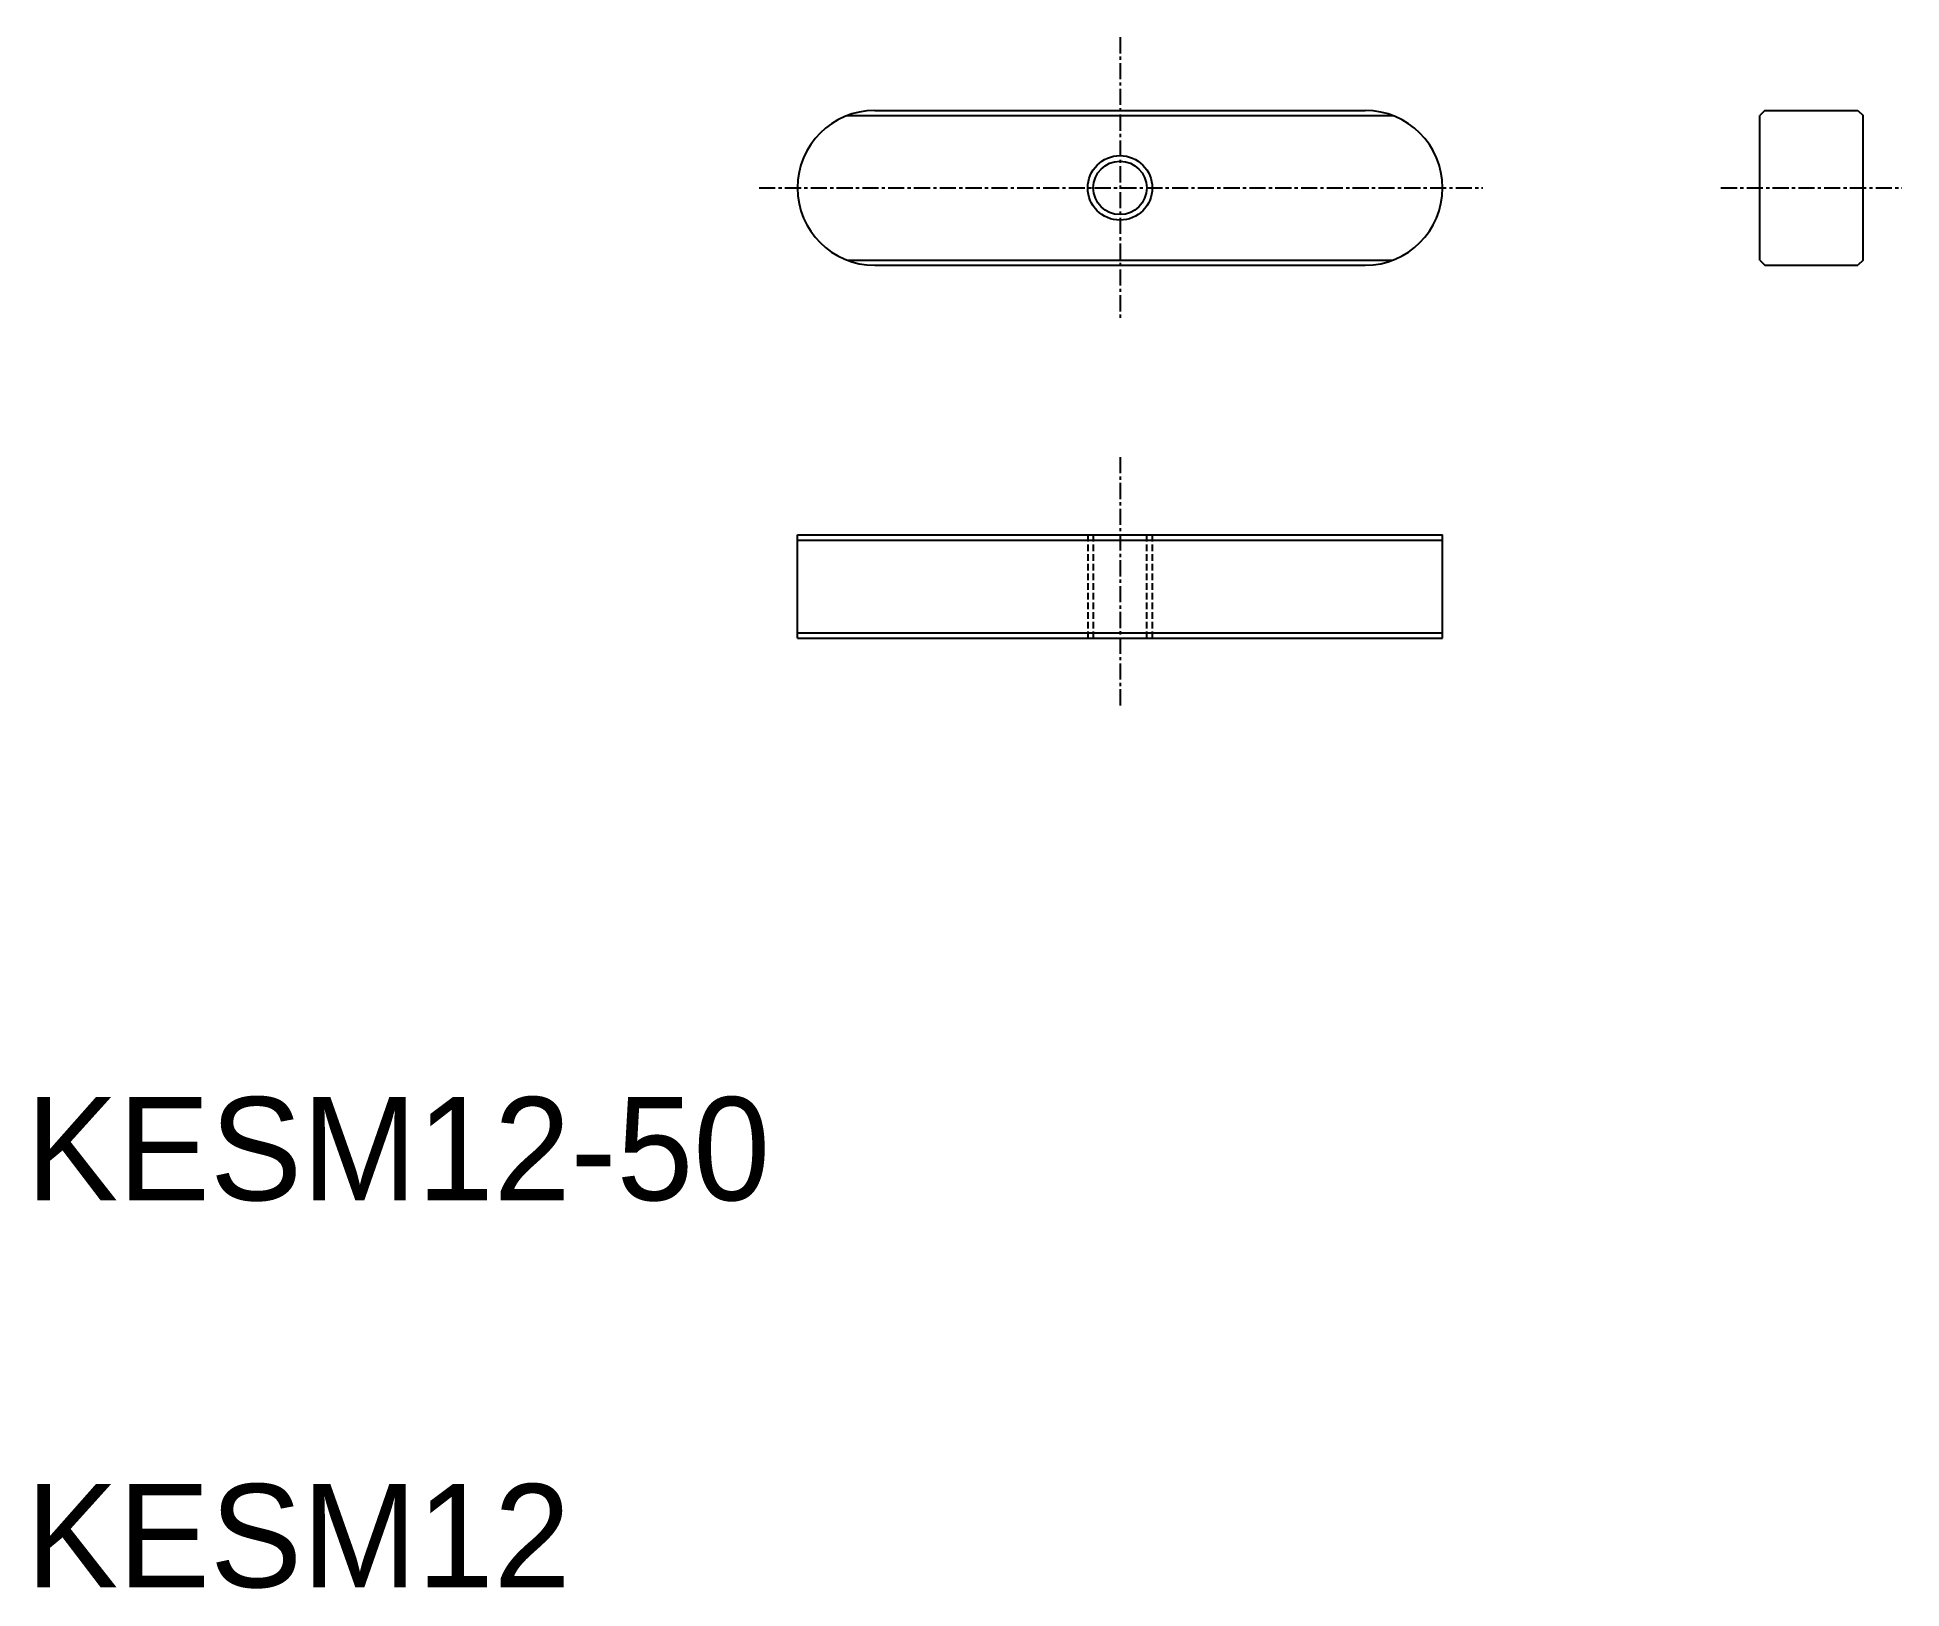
# Model space of a CAD drawing. Extents: x 21 to 165, y 20 to 140.
import ezdxf

# ---------------------------------------------------------------- set-up
doc = ezdxf.new("R2010")
doc.units = 0
doc.linetypes.add('CENTER', pattern=[2, 1.25, -0.25, 0.25, -0.25])
doc.linetypes.add('DASHED', pattern=[0.75, 0.5, -0.25])
doc.layers.get('0').update_dxf_attribs({"linetype": 'CONTINUOUS'})
doc.layers.add('CENTER', color=1, linetype='CENTER')

msp = doc.modelspace()

# ---------------------------------------------------------------- linework, layer by layer
at = {"color": 7, "linetype": 'CONTINUOUS'}
for p, q in [((85.8, 134.48), (123.8, 134.48)), ((154.79, 134.48), (154.39, 134.08)), ((154.79, 134.48), (161.99, 134.48)), ((161.99, 134.48), (162.39, 134.08)), ((154.39, 122.88), (154.39, 134.08)), ((162.39, 122.88), (162.39, 134.08)), ((154.39, 122.88), (154.79, 122.48)), ((162.39, 122.88), (161.99, 122.48)), ((85.8, 122.48), (123.8, 122.48)), ((154.79, 122.48), (161.99, 122.48)), ((79.8, 101.58), (129.8, 101.58)), ((79.8, 93.58), (79.8, 101.58)), ((129.8, 93.58), (129.8, 101.58)), ((79.8, 93.58), (129.8, 93.58)), ((92.3, 93.58), (92.3, 93.58))]:
    msp.add_line(p, q, dxfattribs=at)
at = {"color": 3, "linetype": 'CONTINUOUS'}
for p, q in [((83.64, 134.08), (125.95, 134.08)), ((83.64, 122.88), (125.95, 122.88)), ((79.8, 101.18), (129.8, 101.18)), ((79.8, 93.98), (129.8, 93.98))]:
    msp.add_line(p, q, dxfattribs=at)
at = {"color": 3, "linetype": 'DASHED'}
for p, q in [((102.3, 101.58), (102.3, 93.58)), ((102.73, 101.58), (102.73, 93.58)), ((106.86, 101.58), (106.86, 93.58)), ((107.3, 101.58), (107.3, 93.58))]:
    msp.add_line(p, q, dxfattribs=at)
at = {"color": 3, "linetype": 'CONTINUOUS'}
msp.add_circle((104.8, 128.48), 2.5, dxfattribs=at)
at = {"color": 7, "linetype": 'CONTINUOUS'}
msp.add_circle((104.8, 128.48), 2.07, dxfattribs=at)
for centre, start, end in [((85.8, 128.48), 90, 270), ((123.8, 128.48), 270, 90)]:
    msp.add_arc(centre, 6, start, end, dxfattribs=at)
at = {"layer": 'CENTER', "color": 1, "linetype": 'CENTER'}
for p, q in [((104.8, 140.16), (104.8, 118.21)), ((76.83, 128.48), (132.93, 128.48)), ((151.38, 128.48), (165.39, 128.48)), ((104.8, 107.61), (104.8, 88.34))]:
    msp.add_line(p, q, dxfattribs=at)

# ---------------------------------------------------------------- texts
at = {"color": 7, "linetype": 'CONTINUOUS'}
for s, p in [('KESM12-50', (20, 50)), ('KESM12', (20, 20))]:
    msp.add_text(s, height=8, dxfattribs=at).set_placement(p)

doc.saveas('drawing.dxf')
